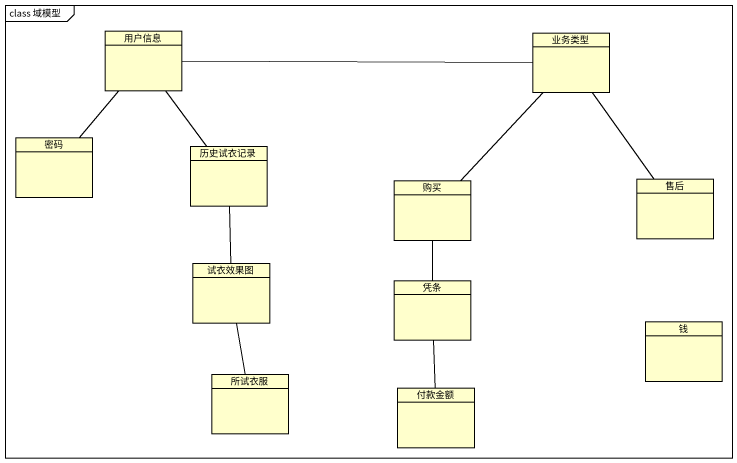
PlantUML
@startuml
mainframe class 域模型
hide circle
hide empty members
class 用户信息
class 业务类型
class 密码
class 历史试衣记录
class 购买
class 售后
class 试衣效果图
class 凭条
class 钱
class 所试衣服
class 付款金额
用户信息 -right- 业务类型
密码 -up- 用户信息
历史试衣记录 -up- 用户信息
购买 -up- 业务类型
售后 -up- 业务类型
试衣效果图 -up- 历史试衣记录
凭条 -up- 购买
所试衣服 -up- 试衣效果图
付款金额 -up- 凭条
@enduml
